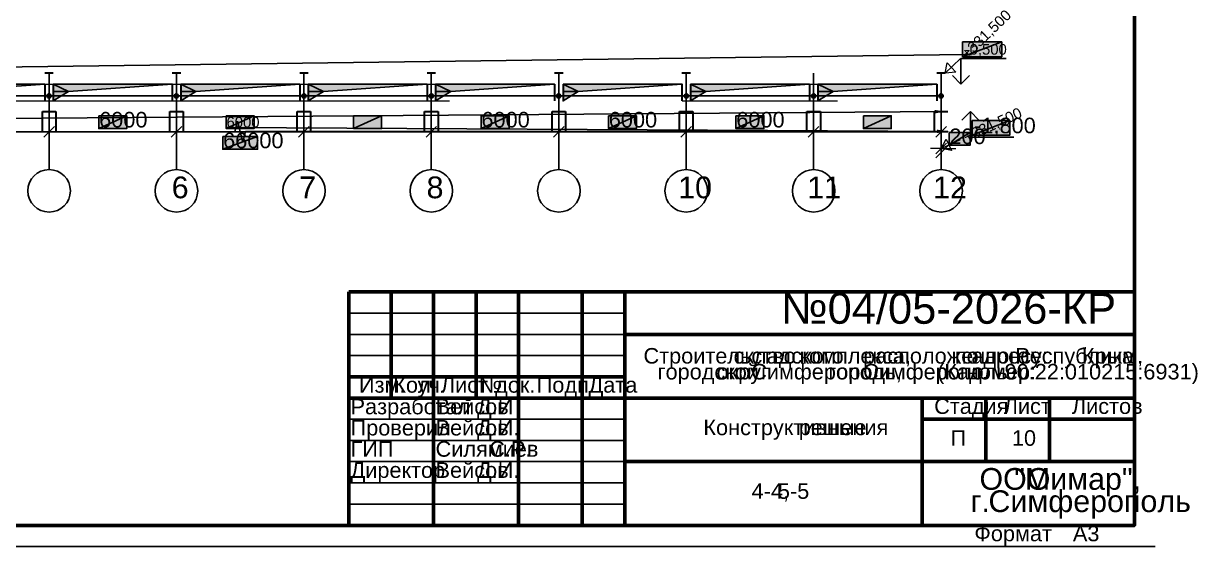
# Model space of a CAD drawing. Extents: x 8 to 21351, y 0 to 420.
# Drawn here: x 12585.3 to 12861.7, y 0.1 to 123.4 of the extents above; entities that cross this region are included whole.
import ezdxf

# ---------------------------------------------------------------- set-up
doc = ezdxf.new("R2010")
doc.units = 0
doc.linetypes.add('TEYPDFCAD_CENTER', pattern=[20, 12, -3, 2, -3])
for name, color, linetype in [('PDF_ВЫНОСКИ', 7, 'Continuous'), ('PDF_ОСИ', 7, 'Continuous'), ('PDF_ОТМЕТКИ', 7, 'Continuous'), ('TEY_REVIEW_AXIS', 7, 'Continuous'), ('TEY_REVIEW_LEADER', 7, 'Continuous')]:
    doc.layers.add(name, color=color, linetype=linetype)
doc.styles.add('TEYPDFCAD_TEXT', font='arial.ttf')
doc.dimstyles.new('TEYPDFCAD_SCALE_1', dxfattribs={"dimtxt": 2.5, "dimasz": 2.5, "dimexe": 1.25, "dimexo": 0.75, "dimtad": 1, "dimdsep": 46, "dimtxsty": 'Standard', "dimcen": 0.09, "dimadec": 0, "dimazin": 0, "dimtfac": 1, "dimtofl": 0, "dimtmove": 0, "dimatfit": 3, "dimfxl": 1, "dimarcsym": 0})

# ---------------------------------------------------------------- blocks, each defined once
blk = doc.blocks.new('TEY_AXIS')
at = {"layer": 'PDF_ОСИ', "linetype": 'TEYPDFCAD_CENTER', "lineweight": 9}
blk.add_line((0, 0), (1, 0), dxfattribs=at)
blk = doc.blocks.new('TEY_LEVEL')
at = {"layer": 'PDF_ОТМЕТКИ', "lineweight": 9}
blk.add_line((0, 0), (5, 0), dxfattribs=at)
blk.add_lwpolyline([(0, 0), (2, 1.5), (2, -1.5)], close=True, dxfattribs=at)
at = {"layer": 'PDF_ОТМЕТКИ', "style": 'TEYPDFCAD_TEXT'}
blk.add_text('+331,500', height=2.5, dxfattribs=at).set_placement((6, -1.25))

msp = doc.modelspace()

# ---------------------------------------------------------------- hatches: boundary and pattern name
at = {"true_color": 0xffffff}
h = msp.add_hatch(color=0, dxfattribs=at)
h.paths.add_polyline_path([(12806.42, 119), (12815.65, 119), (12806.42, 115.51)])
h.paths.add_polyline_path([(12815.65, 119), (12806.42, 115.51), (12815.65, 115.51)])
for points in [[(12562.35, 109.09), (12590.35, 109.09), (12565.93, 107.36)], [(12592.34, 109.09), (12620.35, 109.09), (12595.94, 107.36)], [(12622.36, 109.09), (12650.36, 109.09), (12625.94, 107.36)], [(12652.35, 109.09), (12680.36, 109.09), (12655.95, 107.36)], [(12682.35, 109.09), (12710.35, 109.09), (12685.94, 107.36)], [(12712.36, 109.09), (12740.36, 109.09), (12715.94, 107.36)], [(12742.35, 109.09), (12770.36, 109.09), (12745.95, 107.36)], [(12772.37, 109.09), (12800.35, 109.09), (12775.94, 107.36)], [(12591.82, 106.09), (12591.86, 106.28), (12591.35, 106.28)], [(12621.81, 106.09), (12621.85, 106.28), (12621.34, 106.28)], [(12651.82, 106.09), (12651.84, 106.28), (12651.36, 106.28)], [(12681.82, 106.09), (12681.86, 106.28), (12681.35, 106.28)], [(12711.81, 106.09), (12711.85, 106.28), (12711.36, 106.28)], [(12741.82, 106.09), (12741.87, 106.28), (12741.36, 106.28)], [(12771.82, 106.09), (12771.86, 106.28), (12771.35, 106.28)], [(12801.83, 106.09), (12801.85, 106.28), (12801.37, 106.28)]]:
    msp.add_hatch(color=7).paths.add_polyline_path(points)
h = msp.add_hatch(color=7)
h.paths.add_polyline_path([(12592.34, 109.09), (12592.34, 107.36), (12595.94, 107.36)])
h.paths.add_polyline_path([(12592.34, 107.36), (12595.94, 107.36), (12592.34, 105.09)])
h = msp.add_hatch(color=7)
h.paths.add_polyline_path([(12622.36, 109.09), (12622.36, 107.36), (12625.94, 107.36)])
h.paths.add_polyline_path([(12622.36, 107.36), (12625.94, 107.36), (12622.36, 105.09)])
h = msp.add_hatch(color=7)
h.paths.add_polyline_path([(12652.35, 109.09), (12652.35, 107.36), (12655.95, 107.36)])
h.paths.add_polyline_path([(12652.35, 107.36), (12655.95, 107.36), (12652.35, 105.09)])
h = msp.add_hatch(color=7)
h.paths.add_polyline_path([(12682.35, 109.09), (12682.35, 107.36), (12685.94, 107.36)])
h.paths.add_polyline_path([(12682.35, 107.36), (12685.94, 107.36), (12682.35, 105.09)])
h = msp.add_hatch(color=7)
h.paths.add_polyline_path([(12712.36, 109.09), (12712.36, 107.36), (12715.94, 107.36)])
h.paths.add_polyline_path([(12712.36, 107.36), (12715.94, 107.36), (12712.36, 105.09)])
h = msp.add_hatch(color=7)
h.paths.add_polyline_path([(12742.35, 109.09), (12742.35, 107.36), (12745.95, 107.36)])
h.paths.add_polyline_path([(12742.35, 107.36), (12745.95, 107.36), (12742.35, 105.09)])
h = msp.add_hatch(color=7)
h.paths.add_polyline_path([(12772.37, 109.09), (12772.37, 107.36), (12775.94, 107.36)])
h.paths.add_polyline_path([(12772.37, 107.36), (12775.94, 107.36), (12772.37, 105.09)])
h = msp.add_hatch(color=7)
h.paths.add_polyline_path([(12590.99, 106.64), (12590.88, 106.47), (12591.35, 106.28)])
h.paths.add_polyline_path([(12590.88, 106.47), (12591.35, 106.28), (12590.84, 106.28)])
h.paths.add_polyline_path([(12591.35, 106.28), (12590.84, 106.28), (12590.88, 106.09)])
h = msp.add_hatch(color=7)
h.paths.add_polyline_path([(12590.88, 106.09), (12590.99, 105.92), (12591.35, 106.28)])
h.paths.add_polyline_path([(12590.99, 105.92), (12591.35, 106.28), (12591.16, 105.81)])
h.paths.add_polyline_path([(12591.35, 106.28), (12591.16, 105.81), (12591.35, 105.77)])
h = msp.add_hatch(color=7)
h.paths.add_polyline_path([(12591.54, 106.74), (12591.35, 106.79), (12591.35, 106.28)])
h.paths.add_polyline_path([(12591.35, 106.79), (12591.35, 106.28), (12591.16, 106.74)])
h.paths.add_polyline_path([(12591.35, 106.28), (12591.16, 106.74), (12590.99, 106.64)])
h = msp.add_hatch(color=7)
h.paths.add_polyline_path([(12591.86, 106.28), (12591.82, 106.47), (12591.35, 106.28)])
h.paths.add_polyline_path([(12591.82, 106.47), (12591.35, 106.28), (12591.71, 106.64)])
h.paths.add_polyline_path([(12591.35, 106.28), (12591.71, 106.64), (12591.54, 106.74)])
h = msp.add_hatch(color=7)
h.paths.add_polyline_path([(12591.35, 105.77), (12591.54, 105.81), (12591.35, 106.28)])
h.paths.add_polyline_path([(12591.54, 105.81), (12591.35, 106.28), (12591.71, 105.92)])
h.paths.add_polyline_path([(12591.35, 106.28), (12591.71, 105.92), (12591.82, 106.09)])
h = msp.add_hatch(color=7)
h.paths.add_polyline_path([(12621, 106.64), (12620.9, 106.47), (12621.34, 106.28)])
h.paths.add_polyline_path([(12620.9, 106.47), (12621.34, 106.28), (12620.86, 106.28)])
h.paths.add_polyline_path([(12621.34, 106.28), (12620.86, 106.28), (12620.9, 106.09)])
h = msp.add_hatch(color=7)
h.paths.add_polyline_path([(12620.9, 106.09), (12621, 105.92), (12621.34, 106.28)])
h.paths.add_polyline_path([(12621, 105.92), (12621.34, 106.28), (12621.15, 105.81)])
h.paths.add_polyline_path([(12621.34, 106.28), (12621.15, 105.81), (12621.34, 105.77)])
h = msp.add_hatch(color=7)
h.paths.add_polyline_path([(12621.53, 106.74), (12621.34, 106.79), (12621.34, 106.28)])
h.paths.add_polyline_path([(12621.34, 106.79), (12621.34, 106.28), (12621.15, 106.74)])
h.paths.add_polyline_path([(12621.34, 106.28), (12621.15, 106.74), (12621, 106.64)])
h = msp.add_hatch(color=7)
h.paths.add_polyline_path([(12621.85, 106.28), (12621.81, 106.47), (12621.34, 106.28)])
h.paths.add_polyline_path([(12621.81, 106.47), (12621.34, 106.28), (12621.7, 106.64)])
h.paths.add_polyline_path([(12621.34, 106.28), (12621.7, 106.64), (12621.53, 106.74)])
h = msp.add_hatch(color=7)
h.paths.add_polyline_path([(12621.34, 105.77), (12621.53, 105.81), (12621.34, 106.28)])
h.paths.add_polyline_path([(12621.53, 105.81), (12621.34, 106.28), (12621.7, 105.92)])
h.paths.add_polyline_path([(12621.34, 106.28), (12621.7, 105.92), (12621.81, 106.09)])
h = msp.add_hatch(color=7)
h.paths.add_polyline_path([(12651, 106.64), (12650.89, 106.47), (12651.36, 106.28)])
h.paths.add_polyline_path([(12650.89, 106.47), (12651.36, 106.28), (12650.85, 106.28)])
h.paths.add_polyline_path([(12651.36, 106.28), (12650.85, 106.28), (12650.89, 106.09)])
h = msp.add_hatch(color=7)
h.paths.add_polyline_path([(12650.89, 106.09), (12651, 105.92), (12651.36, 106.28)])
h.paths.add_polyline_path([(12651, 105.92), (12651.36, 106.28), (12651.17, 105.81)])
h.paths.add_polyline_path([(12651.36, 106.28), (12651.17, 105.81), (12651.36, 105.77)])
h = msp.add_hatch(color=7)
h.paths.add_polyline_path([(12651.55, 106.74), (12651.36, 106.79), (12651.36, 106.28)])
h.paths.add_polyline_path([(12651.36, 106.79), (12651.36, 106.28), (12651.17, 106.74)])
h.paths.add_polyline_path([(12651.36, 106.28), (12651.17, 106.74), (12651, 106.64)])
h = msp.add_hatch(color=7)
h.paths.add_polyline_path([(12651.84, 106.28), (12651.82, 106.47), (12651.36, 106.28)])
h.paths.add_polyline_path([(12651.82, 106.47), (12651.36, 106.28), (12651.7, 106.64)])
h.paths.add_polyline_path([(12651.36, 106.28), (12651.7, 106.64), (12651.55, 106.74)])
h = msp.add_hatch(color=7)
h.paths.add_polyline_path([(12651.36, 105.77), (12651.55, 105.81), (12651.36, 106.28)])
h.paths.add_polyline_path([(12651.55, 105.81), (12651.36, 106.28), (12651.7, 105.92)])
h.paths.add_polyline_path([(12651.36, 106.28), (12651.7, 105.92), (12651.82, 106.09)])
h = msp.add_hatch(color=7)
h.paths.add_polyline_path([(12680.99, 106.64), (12680.88, 106.47), (12681.35, 106.28)])
h.paths.add_polyline_path([(12680.88, 106.47), (12681.35, 106.28), (12680.86, 106.28)])
h.paths.add_polyline_path([(12681.35, 106.28), (12680.86, 106.28), (12680.88, 106.09)])
h = msp.add_hatch(color=7)
h.paths.add_polyline_path([(12680.88, 106.09), (12680.99, 105.92), (12681.35, 106.28)])
h.paths.add_polyline_path([(12680.99, 105.92), (12681.35, 106.28), (12681.16, 105.81)])
h.paths.add_polyline_path([(12681.35, 106.28), (12681.16, 105.81), (12681.35, 105.77)])
h = msp.add_hatch(color=7)
h.paths.add_polyline_path([(12681.54, 106.74), (12681.35, 106.79), (12681.35, 106.28)])
h.paths.add_polyline_path([(12681.35, 106.79), (12681.35, 106.28), (12681.16, 106.74)])
h.paths.add_polyline_path([(12681.35, 106.28), (12681.16, 106.74), (12680.99, 106.64)])
h = msp.add_hatch(color=7)
h.paths.add_polyline_path([(12681.86, 106.28), (12681.82, 106.47), (12681.35, 106.28)])
h.paths.add_polyline_path([(12681.82, 106.47), (12681.35, 106.28), (12681.71, 106.64)])
h.paths.add_polyline_path([(12681.35, 106.28), (12681.71, 106.64), (12681.54, 106.74)])
h = msp.add_hatch(color=7)
h.paths.add_polyline_path([(12681.35, 105.77), (12681.54, 105.81), (12681.35, 106.28)])
h.paths.add_polyline_path([(12681.54, 105.81), (12681.35, 106.28), (12681.71, 105.92)])
h.paths.add_polyline_path([(12681.35, 106.28), (12681.71, 105.92), (12681.82, 106.09)])
h = msp.add_hatch(color=7)
h.paths.add_polyline_path([(12711, 106.64), (12710.9, 106.47), (12711.36, 106.28)])
h.paths.add_polyline_path([(12710.9, 106.47), (12711.36, 106.28), (12710.86, 106.28)])
h.paths.add_polyline_path([(12711.36, 106.28), (12710.86, 106.28), (12710.9, 106.09)])
h = msp.add_hatch(color=7)
h.paths.add_polyline_path([(12710.9, 106.09), (12711, 105.92), (12711.36, 106.28)])
h.paths.add_polyline_path([(12711, 105.92), (12711.36, 106.28), (12711.17, 105.81)])
h.paths.add_polyline_path([(12711.36, 106.28), (12711.17, 105.81), (12711.36, 105.77)])
h = msp.add_hatch(color=7)
h.paths.add_polyline_path([(12711.56, 106.74), (12711.36, 106.79), (12711.36, 106.28)])
h.paths.add_polyline_path([(12711.36, 106.79), (12711.36, 106.28), (12711.17, 106.74)])
h.paths.add_polyline_path([(12711.36, 106.28), (12711.17, 106.74), (12711, 106.64)])
h = msp.add_hatch(color=7)
h.paths.add_polyline_path([(12711.85, 106.28), (12711.81, 106.47), (12711.36, 106.28)])
h.paths.add_polyline_path([(12711.81, 106.47), (12711.36, 106.28), (12711.7, 106.64)])
h.paths.add_polyline_path([(12711.36, 106.28), (12711.7, 106.64), (12711.56, 106.74)])
h = msp.add_hatch(color=7)
h.paths.add_polyline_path([(12711.36, 105.77), (12711.56, 105.81), (12711.36, 106.28)])
h.paths.add_polyline_path([(12711.56, 105.81), (12711.36, 106.28), (12711.7, 105.92)])
h.paths.add_polyline_path([(12711.36, 106.28), (12711.7, 105.92), (12711.81, 106.09)])
h = msp.add_hatch(color=7)
h.paths.add_polyline_path([(12741, 106.64), (12740.89, 106.47), (12741.36, 106.28)])
h.paths.add_polyline_path([(12740.89, 106.47), (12741.36, 106.28), (12740.85, 106.28)])
h.paths.add_polyline_path([(12741.36, 106.28), (12740.85, 106.28), (12740.89, 106.09)])
h = msp.add_hatch(color=7)
h.paths.add_polyline_path([(12740.89, 106.09), (12741, 105.92), (12741.36, 106.28)])
h.paths.add_polyline_path([(12741, 105.92), (12741.36, 106.28), (12741.17, 105.81)])
h.paths.add_polyline_path([(12741.36, 106.28), (12741.17, 105.81), (12741.36, 105.77)])
h = msp.add_hatch(color=7)
h.paths.add_polyline_path([(12741.55, 106.74), (12741.36, 106.79), (12741.36, 106.28)])
h.paths.add_polyline_path([(12741.36, 106.79), (12741.36, 106.28), (12741.17, 106.74)])
h.paths.add_polyline_path([(12741.36, 106.28), (12741.17, 106.74), (12741, 106.64)])
h = msp.add_hatch(color=7)
h.paths.add_polyline_path([(12741.87, 106.28), (12741.82, 106.47), (12741.36, 106.28)])
h.paths.add_polyline_path([(12741.82, 106.47), (12741.36, 106.28), (12741.72, 106.64)])
h.paths.add_polyline_path([(12741.36, 106.28), (12741.72, 106.64), (12741.55, 106.74)])
h = msp.add_hatch(color=7)
h.paths.add_polyline_path([(12741.36, 105.77), (12741.55, 105.81), (12741.36, 106.28)])
h.paths.add_polyline_path([(12741.55, 105.81), (12741.36, 106.28), (12741.72, 105.92)])
h.paths.add_polyline_path([(12741.36, 106.28), (12741.72, 105.92), (12741.82, 106.09)])
h = msp.add_hatch(color=7)
h.paths.add_polyline_path([(12771.01, 106.64), (12770.91, 106.47), (12771.35, 106.28)])
h.paths.add_polyline_path([(12770.91, 106.47), (12771.35, 106.28), (12770.86, 106.28)])
h.paths.add_polyline_path([(12771.35, 106.28), (12770.86, 106.28), (12770.91, 106.09)])
h = msp.add_hatch(color=7)
h.paths.add_polyline_path([(12770.91, 106.09), (12771.01, 105.92), (12771.35, 106.28)])
h.paths.add_polyline_path([(12771.01, 105.92), (12771.35, 106.28), (12771.16, 105.81)])
h.paths.add_polyline_path([(12771.35, 106.28), (12771.16, 105.81), (12771.35, 105.77)])
h = msp.add_hatch(color=7)
h.paths.add_polyline_path([(12771.54, 106.74), (12771.35, 106.79), (12771.35, 106.28)])
h.paths.add_polyline_path([(12771.35, 106.79), (12771.35, 106.28), (12771.16, 106.74)])
h.paths.add_polyline_path([(12771.35, 106.28), (12771.16, 106.74), (12771.01, 106.64)])
h = msp.add_hatch(color=7)
h.paths.add_polyline_path([(12771.86, 106.28), (12771.82, 106.47), (12771.35, 106.28)])
h.paths.add_polyline_path([(12771.82, 106.47), (12771.35, 106.28), (12771.71, 106.64)])
h.paths.add_polyline_path([(12771.35, 106.28), (12771.71, 106.64), (12771.54, 106.74)])
h = msp.add_hatch(color=7)
h.paths.add_polyline_path([(12771.35, 105.77), (12771.54, 105.81), (12771.35, 106.28)])
h.paths.add_polyline_path([(12771.54, 105.81), (12771.35, 106.28), (12771.71, 105.92)])
h.paths.add_polyline_path([(12771.35, 106.28), (12771.71, 105.92), (12771.82, 106.09)])
h = msp.add_hatch(color=7)
h.paths.add_polyline_path([(12801.01, 106.64), (12800.9, 106.47), (12801.37, 106.28)])
h.paths.add_polyline_path([(12800.9, 106.47), (12801.37, 106.28), (12800.86, 106.28)])
h.paths.add_polyline_path([(12801.37, 106.28), (12800.86, 106.28), (12800.9, 106.09)])
h = msp.add_hatch(color=7)
h.paths.add_polyline_path([(12800.9, 106.09), (12801.01, 105.92), (12801.37, 106.28)])
h.paths.add_polyline_path([(12801.01, 105.92), (12801.37, 106.28), (12801.17, 105.81)])
h.paths.add_polyline_path([(12801.37, 106.28), (12801.17, 105.81), (12801.37, 105.77)])
h = msp.add_hatch(color=7)
h.paths.add_polyline_path([(12801.56, 106.74), (12801.37, 106.79), (12801.37, 106.28)])
h.paths.add_polyline_path([(12801.37, 106.79), (12801.37, 106.28), (12801.17, 106.74)])
h.paths.add_polyline_path([(12801.37, 106.28), (12801.17, 106.74), (12801.01, 106.64)])
h = msp.add_hatch(color=7)
h.paths.add_polyline_path([(12801.85, 106.28), (12801.83, 106.47), (12801.37, 106.28)])
h.paths.add_polyline_path([(12801.83, 106.47), (12801.37, 106.28), (12801.7, 106.64)])
h.paths.add_polyline_path([(12801.37, 106.28), (12801.7, 106.64), (12801.56, 106.74)])
h = msp.add_hatch(color=7)
h.paths.add_polyline_path([(12801.37, 105.77), (12801.56, 105.81), (12801.37, 106.28)])
h.paths.add_polyline_path([(12801.56, 105.81), (12801.37, 106.28), (12801.7, 105.92)])
h.paths.add_polyline_path([(12801.37, 106.28), (12801.7, 105.92), (12801.83, 106.09)])
h = msp.add_hatch(color=0, dxfattribs=at)
h.paths.add_polyline_path([(12603.05, 101.6), (12603.05, 98.59), (12609.64, 101.6)])
h.paths.add_polyline_path([(12603.05, 98.59), (12609.64, 101.6), (12609.64, 98.59)])
h = msp.add_hatch(color=0, dxfattribs=at)
h.paths.add_polyline_path([(12633.07, 101.6), (12633.07, 98.59), (12639.63, 101.6)])
h.paths.add_polyline_path([(12633.07, 98.59), (12639.63, 101.6), (12639.63, 98.59)])
h = msp.add_hatch(color=0, dxfattribs=at)
h.paths.add_polyline_path([(12663.06, 101.6), (12663.06, 98.59), (12669.65, 101.6)])
h.paths.add_polyline_path([(12663.06, 98.59), (12669.65, 101.6), (12669.65, 98.59)])
h = msp.add_hatch(color=0, dxfattribs=at)
h.paths.add_polyline_path([(12693.06, 101.6), (12693.06, 98.59), (12699.64, 101.6)])
h.paths.add_polyline_path([(12693.06, 98.59), (12699.64, 101.6), (12699.64, 98.59)])
h = msp.add_hatch(color=0, dxfattribs=at)
h.paths.add_polyline_path([(12723.07, 101.6), (12723.07, 98.59), (12729.65, 101.6)])
h.paths.add_polyline_path([(12723.07, 98.59), (12729.65, 101.6), (12729.65, 98.59)])
h = msp.add_hatch(color=0, dxfattribs=at)
h.paths.add_polyline_path([(12753.06, 101.6), (12753.06, 98.59), (12759.65, 101.6)])
h.paths.add_polyline_path([(12753.06, 98.59), (12759.65, 101.6), (12759.65, 98.59)])
h = msp.add_hatch(color=0, dxfattribs=at)
h.paths.add_polyline_path([(12783.08, 101.6), (12783.08, 98.59), (12789.64, 101.6)])
h.paths.add_polyline_path([(12783.08, 98.59), (12789.64, 101.6), (12789.64, 98.59)])
h = msp.add_hatch(color=0, dxfattribs=at)
h.paths.add_polyline_path([(12808.67, 100.5), (12817.52, 100.5), (12808.67, 97.01)])
h.paths.add_polyline_path([(12817.52, 100.5), (12808.67, 97.01), (12817.52, 97.01)])
h = msp.add_hatch(color=0, dxfattribs=at)
h.paths.add_polyline_path([(12469.77, 97.77), (12635.1, 97.79), (12469.77, 97.83)])
h.paths.add_polyline_path([(12635.1, 97.79), (12469.77, 97.83), (12635.1, 97.87)])
for points in [[(12802.93, 97.92), (12637.6, 97.87), (12802.93, 97.83)], [(12637.6, 97.87), (12637.6, 97.79), (12802.93, 97.83)]]:
    msp.add_hatch(color=0, dxfattribs=at).paths.add_polyline_path(points)
h = msp.add_hatch(color=0, dxfattribs=at)
h.paths.add_polyline_path([(12803.25, 97.68), (12803.25, 94.7), (12808.22, 97.68)])
h.paths.add_polyline_path([(12803.25, 94.7), (12808.22, 97.68), (12808.22, 94.7)])
h = msp.add_hatch(color=0, dxfattribs=at)
h.paths.add_polyline_path([(12632.26, 96.71), (12632.26, 93.7), (12640.44, 96.71)])
h.paths.add_polyline_path([(12632.26, 93.7), (12640.44, 96.71), (12640.44, 93.7)])

# ---------------------------------------------------------------- linework, layer by layer
at = {"color": 0, "lineweight": 0, "true_color": 0xffffff}
for p, q in [((12806.42, 115.51), (12815.65, 115.51)), ((12635.1, 97.79), (12635.74, 100.31)), ((12635.74, 100.37), (12636.99, 95.38)), ((12636.99, 95.29), (12637.6, 97.79)), ((12808.67, 97.01), (12817.52, 97.01))]:
    msp.add_line(p, q, dxfattribs=at)
at = {"lineweight": 30}
for p, q in [((12592.34, 111.61), (12590.35, 111.61)), ((12622.36, 111.61), (12620.35, 111.61)), ((12652.35, 111.61), (12650.36, 111.61)), ((12682.35, 111.61), (12680.36, 111.61)), ((12712.36, 111.61), (12710.35, 111.61)), ((12742.35, 111.61), (12740.36, 111.61)), ((12802.36, 111.61), (12800.35, 111.61))]:
    msp.add_line(p, q, dxfattribs=at)
at = {"lineweight": 25}
for p, q in [((12591.35, 111.61), (12591.35, 93.92)), ((12621.34, 111.61), (12621.34, 93.92)), ((12651.36, 111.61), (12651.36, 93.92)), ((12681.35, 111.61), (12681.35, 93.92)), ((12711.36, 111.61), (12711.36, 93.92)), ((12741.36, 111.61), (12741.36, 93.92)), ((12771.35, 111.61), (12771.35, 93.92)), ((12591.35, 93.92), (12591.35, 88.92)), ((12621.34, 93.92), (12621.34, 88.92)), ((12651.36, 93.92), (12651.36, 88.92)), ((12681.35, 93.92), (12681.35, 88.92)), ((12711.36, 93.92), (12711.36, 88.92)), ((12741.36, 93.92), (12741.36, 88.92)), ((12771.35, 93.92), (12771.35, 88.92)), ((12801.37, 93.92), (12801.37, 88.92))]:
    msp.add_line(p, q, dxfattribs=at)
at = {"color": 7, "lineweight": 25}
for p, q in [((12804.03, 111.1), (12806.02, 109.09)), ((12806.02, 109.09), (12808.03, 111.1)), ((12808.27, 102.59), (12806.25, 100.61)), ((12810.26, 100.61), (12808.27, 102.59)), ((12635.74, 100.37), (12635.1, 97.87)), ((12636.99, 95.38), (12635.74, 100.37)), ((12637.6, 97.87), (12636.99, 95.38))]:
    msp.add_line(p, q, dxfattribs=at)
at = {"color": 7, "lineweight": 30}
for p, q in [((12589.78, 102.59), (12592.92, 102.59)), ((12592.92, 102.59), (12592.92, 97.92)), ((12619.78, 102.59), (12622.93, 102.59)), ((12622.93, 102.59), (12622.93, 97.92)), ((12649.77, 102.59), (12652.92, 102.59)), ((12652.92, 102.59), (12652.92, 97.92)), ((12679.78, 102.59), (12682.94, 102.59)), ((12682.94, 102.59), (12682.94, 97.92)), ((12709.78, 102.59), (12712.93, 102.59)), ((12712.93, 102.59), (12712.93, 97.92)), ((12739.79, 102.59), (12742.92, 102.59)), ((12742.92, 102.59), (12742.92, 97.92)), ((12769.78, 102.59), (12772.94, 102.59)), ((12772.94, 102.59), (12772.94, 97.92)), ((12799.78, 97.92), (12799.78, 102.59)), ((12799.78, 102.59), (12802.93, 102.59))]:
    msp.add_line(p, q, dxfattribs=at)
at = {"color": 7, "lineweight": 5}
for p, q in [((12591.35, 98.47), (12591.35, 99.84)), ((12591.35, 98.47), (12591.35, 99.84)), ((12621.34, 98.47), (12621.34, 99.84)), ((12621.34, 98.47), (12621.34, 99.84)), ((12651.36, 98.47), (12651.36, 99.84)), ((12651.36, 98.47), (12651.36, 99.84)), ((12681.35, 98.47), (12681.35, 99.84)), ((12681.35, 98.47), (12681.35, 99.84)), ((12711.36, 98.47), (12711.36, 99.84)), ((12711.36, 98.47), (12711.36, 99.84)), ((12741.36, 98.47), (12741.36, 99.84)), ((12741.36, 98.47), (12741.36, 99.84)), ((12771.35, 98.47), (12771.35, 99.84)), ((12771.35, 98.47), (12771.35, 99.84)), ((12590.1, 96.58), (12592.6, 99.08)), ((12592.6, 99.08), (12590.1, 96.58)), ((12620.09, 96.58), (12622.59, 99.08)), ((12622.59, 99.08), (12620.09, 96.58)), ((12650.11, 96.58), (12652.61, 99.08)), ((12652.61, 99.08), (12650.11, 96.58)), ((12680.1, 96.58), (12682.6, 99.08)), ((12682.6, 99.08), (12680.1, 96.58)), ((12710.09, 96.58), (12712.61, 99.08)), ((12712.61, 99.08), (12710.09, 96.58)), ((12740.11, 96.58), (12742.61, 99.08)), ((12742.61, 99.08), (12740.11, 96.58)), ((12770.1, 96.58), (12772.6, 99.08)), ((12772.6, 99.08), (12770.1, 96.58)), ((12800.12, 96.58), (12802.61, 99.08)), ((12801.37, 98.74), (12801.37, 91.93)), ((12801.37, 97.22), (12801.37, 95.84)), ((12800.12, 92.67), (12802.61, 95.17)), ((12800.12, 91.69), (12802.61, 94.19)), ((12803.61, 95.17), (12801.11, 92.67)), ((12801.37, 93.92), (12798.87, 93.92)), ((12801.37, 93.92), (12802.36, 93.92)), ((12801.37, 93.3), (12801.37, 90.95)), ((12802.36, 93.92), (12804.86, 93.92))]:
    msp.add_line(p, q, dxfattribs=at)
at = {"color": 0, "true_color": 0xffffff}
for points in [[(12806.42, 119), (12815.65, 119), (12806.42, 115.51)], [(12815.65, 119), (12806.42, 115.51), (12815.65, 115.51)], [(12603.05, 101.6), (12603.05, 98.59), (12609.64, 101.6)], [(12603.05, 98.59), (12609.64, 101.6), (12609.64, 98.59)], [(12633.07, 101.6), (12633.07, 98.59), (12639.63, 101.6)], [(12633.07, 98.59), (12639.63, 101.6), (12639.63, 98.59)], [(12663.06, 101.6), (12663.06, 98.59), (12669.65, 101.6)], [(12663.06, 98.59), (12669.65, 101.6), (12669.65, 98.59)], [(12693.06, 101.6), (12693.06, 98.59), (12699.64, 101.6)], [(12693.06, 98.59), (12699.64, 101.6), (12699.64, 98.59)], [(12723.07, 101.6), (12723.07, 98.59), (12729.65, 101.6)], [(12723.07, 98.59), (12729.65, 101.6), (12729.65, 98.59)], [(12753.06, 101.6), (12753.06, 98.59), (12759.65, 101.6)], [(12753.06, 98.59), (12759.65, 101.6), (12759.65, 98.59)], [(12783.08, 101.6), (12783.08, 98.59), (12789.64, 101.6)], [(12783.08, 98.59), (12789.64, 101.6), (12789.64, 98.59)], [(12808.67, 100.5), (12817.52, 100.5), (12808.67, 97.01)], [(12817.52, 100.5), (12808.67, 97.01), (12817.52, 97.01)], [(12635.1, 97.79), (12469.77, 97.83), (12635.1, 97.87)], [(12469.77, 97.77), (12635.1, 97.79), (12469.77, 97.83)], [(12802.93, 97.92), (12637.6, 97.87), (12802.93, 97.83)], [(12637.6, 97.87), (12637.6, 97.79), (12802.93, 97.83)], [(12803.25, 97.68), (12803.25, 94.7), (12808.22, 97.68)], [(12803.25, 94.7), (12808.22, 97.68), (12808.22, 94.7)], [(12632.26, 96.71), (12632.26, 93.7), (12640.44, 96.71)], [(12632.26, 93.7), (12640.44, 96.71), (12640.44, 93.7)]]:
    msp.add_lwpolyline(points, close=True, dxfattribs=at)
at = {"color": 7}
for points in [[(12562.35, 109.09), (12590.35, 109.09), (12565.93, 107.36)], [(12592.34, 109.09), (12592.34, 107.36), (12595.94, 107.36)], [(12592.34, 109.09), (12620.35, 109.09), (12595.94, 107.36)], [(12622.36, 109.09), (12622.36, 107.36), (12625.94, 107.36)], [(12622.36, 109.09), (12650.36, 109.09), (12625.94, 107.36)], [(12652.35, 109.09), (12652.35, 107.36), (12655.95, 107.36)], [(12652.35, 109.09), (12680.36, 109.09), (12655.95, 107.36)], [(12682.35, 109.09), (12682.35, 107.36), (12685.94, 107.36)], [(12682.35, 109.09), (12710.35, 109.09), (12685.94, 107.36)], [(12712.36, 109.09), (12712.36, 107.36), (12715.94, 107.36)], [(12712.36, 109.09), (12740.36, 109.09), (12715.94, 107.36)], [(12742.35, 109.09), (12742.35, 107.36), (12745.95, 107.36)], [(12742.35, 109.09), (12770.36, 109.09), (12745.95, 107.36)], [(12772.37, 109.09), (12772.37, 107.36), (12775.94, 107.36)], [(12772.37, 109.09), (12800.35, 109.09), (12775.94, 107.36)], [(12590.88, 106.47), (12591.35, 106.28), (12590.84, 106.28)], [(12591.35, 106.28), (12590.84, 106.28), (12590.88, 106.09)], [(12590.99, 106.64), (12590.88, 106.47), (12591.35, 106.28)], [(12590.88, 106.09), (12590.99, 105.92), (12591.35, 106.28)], [(12591.35, 106.28), (12591.16, 106.74), (12590.99, 106.64)], [(12590.99, 105.92), (12591.35, 106.28), (12591.16, 105.81)], [(12591.35, 106.79), (12591.35, 106.28), (12591.16, 106.74)], [(12591.35, 106.28), (12591.16, 105.81), (12591.35, 105.77)], [(12591.54, 106.74), (12591.35, 106.79), (12591.35, 106.28)], [(12591.35, 106.28), (12591.71, 106.64), (12591.54, 106.74)], [(12591.82, 106.47), (12591.35, 106.28), (12591.71, 106.64)], [(12591.86, 106.28), (12591.82, 106.47), (12591.35, 106.28)], [(12591.35, 105.77), (12591.54, 105.81), (12591.35, 106.28)], [(12591.54, 105.81), (12591.35, 106.28), (12591.71, 105.92)], [(12591.35, 106.28), (12591.71, 105.92), (12591.82, 106.09)], [(12591.82, 106.09), (12591.86, 106.28), (12591.35, 106.28)], [(12592.34, 107.36), (12595.94, 107.36), (12592.34, 105.09)], [(12620.9, 106.47), (12621.34, 106.28), (12620.86, 106.28)], [(12621.34, 106.28), (12620.86, 106.28), (12620.9, 106.09)], [(12621, 106.64), (12620.9, 106.47), (12621.34, 106.28)], [(12620.9, 106.09), (12621, 105.92), (12621.34, 106.28)], [(12621.34, 106.28), (12621.15, 106.74), (12621, 106.64)], [(12621, 105.92), (12621.34, 106.28), (12621.15, 105.81)], [(12621.34, 106.79), (12621.34, 106.28), (12621.15, 106.74)], [(12621.34, 106.28), (12621.15, 105.81), (12621.34, 105.77)], [(12621.53, 106.74), (12621.34, 106.79), (12621.34, 106.28)], [(12621.34, 106.28), (12621.7, 106.64), (12621.53, 106.74)], [(12621.81, 106.47), (12621.34, 106.28), (12621.7, 106.64)], [(12621.85, 106.28), (12621.81, 106.47), (12621.34, 106.28)], [(12621.34, 105.77), (12621.53, 105.81), (12621.34, 106.28)], [(12621.53, 105.81), (12621.34, 106.28), (12621.7, 105.92)], [(12621.34, 106.28), (12621.7, 105.92), (12621.81, 106.09)], [(12621.81, 106.09), (12621.85, 106.28), (12621.34, 106.28)], [(12622.36, 107.36), (12625.94, 107.36), (12622.36, 105.09)], [(12650.89, 106.47), (12651.36, 106.28), (12650.85, 106.28)], [(12651.36, 106.28), (12650.85, 106.28), (12650.89, 106.09)], [(12651, 106.64), (12650.89, 106.47), (12651.36, 106.28)], [(12650.89, 106.09), (12651, 105.92), (12651.36, 106.28)], [(12651.36, 106.28), (12651.17, 106.74), (12651, 106.64)], [(12651, 105.92), (12651.36, 106.28), (12651.17, 105.81)], [(12651.36, 106.79), (12651.36, 106.28), (12651.17, 106.74)], [(12651.36, 106.28), (12651.17, 105.81), (12651.36, 105.77)], [(12651.55, 106.74), (12651.36, 106.79), (12651.36, 106.28)], [(12651.36, 106.28), (12651.7, 106.64), (12651.55, 106.74)], [(12651.82, 106.47), (12651.36, 106.28), (12651.7, 106.64)], [(12651.84, 106.28), (12651.82, 106.47), (12651.36, 106.28)], [(12651.36, 105.77), (12651.55, 105.81), (12651.36, 106.28)], [(12651.55, 105.81), (12651.36, 106.28), (12651.7, 105.92)], [(12651.36, 106.28), (12651.7, 105.92), (12651.82, 106.09)], [(12651.82, 106.09), (12651.84, 106.28), (12651.36, 106.28)], [(12652.35, 107.36), (12655.95, 107.36), (12652.35, 105.09)], [(12680.88, 106.47), (12681.35, 106.28), (12680.86, 106.28)], [(12681.35, 106.28), (12680.86, 106.28), (12680.88, 106.09)], [(12680.99, 106.64), (12680.88, 106.47), (12681.35, 106.28)], [(12680.88, 106.09), (12680.99, 105.92), (12681.35, 106.28)], [(12681.35, 106.28), (12681.16, 106.74), (12680.99, 106.64)], [(12680.99, 105.92), (12681.35, 106.28), (12681.16, 105.81)], [(12681.35, 106.79), (12681.35, 106.28), (12681.16, 106.74)], [(12681.35, 106.28), (12681.16, 105.81), (12681.35, 105.77)], [(12681.54, 106.74), (12681.35, 106.79), (12681.35, 106.28)], [(12681.35, 106.28), (12681.71, 106.64), (12681.54, 106.74)], [(12681.82, 106.47), (12681.35, 106.28), (12681.71, 106.64)], [(12681.86, 106.28), (12681.82, 106.47), (12681.35, 106.28)], [(12681.35, 105.77), (12681.54, 105.81), (12681.35, 106.28)], [(12681.54, 105.81), (12681.35, 106.28), (12681.71, 105.92)], [(12681.35, 106.28), (12681.71, 105.92), (12681.82, 106.09)], [(12681.82, 106.09), (12681.86, 106.28), (12681.35, 106.28)], [(12682.35, 107.36), (12685.94, 107.36), (12682.35, 105.09)], [(12710.9, 106.47), (12711.36, 106.28), (12710.86, 106.28)], [(12711.36, 106.28), (12710.86, 106.28), (12710.9, 106.09)], [(12711, 106.64), (12710.9, 106.47), (12711.36, 106.28)], [(12710.9, 106.09), (12711, 105.92), (12711.36, 106.28)], [(12711.36, 106.28), (12711.17, 106.74), (12711, 106.64)], [(12711, 105.92), (12711.36, 106.28), (12711.17, 105.81)], [(12711.36, 106.79), (12711.36, 106.28), (12711.17, 106.74)], [(12711.36, 106.28), (12711.17, 105.81), (12711.36, 105.77)], [(12711.56, 106.74), (12711.36, 106.79), (12711.36, 106.28)], [(12711.36, 106.28), (12711.7, 106.64), (12711.56, 106.74)], [(12711.81, 106.47), (12711.36, 106.28), (12711.7, 106.64)], [(12711.85, 106.28), (12711.81, 106.47), (12711.36, 106.28)], [(12711.36, 105.77), (12711.56, 105.81), (12711.36, 106.28)], [(12711.56, 105.81), (12711.36, 106.28), (12711.7, 105.92)], [(12711.36, 106.28), (12711.7, 105.92), (12711.81, 106.09)], [(12711.81, 106.09), (12711.85, 106.28), (12711.36, 106.28)], [(12712.36, 107.36), (12715.94, 107.36), (12712.36, 105.09)], [(12740.89, 106.47), (12741.36, 106.28), (12740.85, 106.28)], [(12741.36, 106.28), (12740.85, 106.28), (12740.89, 106.09)], [(12741, 106.64), (12740.89, 106.47), (12741.36, 106.28)], [(12740.89, 106.09), (12741, 105.92), (12741.36, 106.28)], [(12741.36, 106.28), (12741.17, 106.74), (12741, 106.64)], [(12741, 105.92), (12741.36, 106.28), (12741.17, 105.81)], [(12741.36, 106.79), (12741.36, 106.28), (12741.17, 106.74)], [(12741.36, 106.28), (12741.17, 105.81), (12741.36, 105.77)], [(12741.55, 106.74), (12741.36, 106.79), (12741.36, 106.28)], [(12741.36, 106.28), (12741.72, 106.64), (12741.55, 106.74)], [(12741.82, 106.47), (12741.36, 106.28), (12741.72, 106.64)], [(12741.87, 106.28), (12741.82, 106.47), (12741.36, 106.28)], [(12741.36, 105.77), (12741.55, 105.81), (12741.36, 106.28)], [(12741.55, 105.81), (12741.36, 106.28), (12741.72, 105.92)], [(12741.36, 106.28), (12741.72, 105.92), (12741.82, 106.09)], [(12741.82, 106.09), (12741.87, 106.28), (12741.36, 106.28)], [(12742.35, 107.36), (12745.95, 107.36), (12742.35, 105.09)], [(12770.91, 106.47), (12771.35, 106.28), (12770.86, 106.28)], [(12771.35, 106.28), (12770.86, 106.28), (12770.91, 106.09)], [(12771.01, 106.64), (12770.91, 106.47), (12771.35, 106.28)], [(12770.91, 106.09), (12771.01, 105.92), (12771.35, 106.28)], [(12771.35, 106.28), (12771.16, 106.74), (12771.01, 106.64)], [(12771.01, 105.92), (12771.35, 106.28), (12771.16, 105.81)], [(12771.35, 106.79), (12771.35, 106.28), (12771.16, 106.74)], [(12771.35, 106.28), (12771.16, 105.81), (12771.35, 105.77)], [(12771.54, 106.74), (12771.35, 106.79), (12771.35, 106.28)], [(12771.35, 106.28), (12771.71, 106.64), (12771.54, 106.74)], [(12771.82, 106.47), (12771.35, 106.28), (12771.71, 106.64)], [(12771.86, 106.28), (12771.82, 106.47), (12771.35, 106.28)], [(12771.35, 105.77), (12771.54, 105.81), (12771.35, 106.28)], [(12771.54, 105.81), (12771.35, 106.28), (12771.71, 105.92)], [(12771.35, 106.28), (12771.71, 105.92), (12771.82, 106.09)], [(12771.82, 106.09), (12771.86, 106.28), (12771.35, 106.28)], [(12772.37, 107.36), (12775.94, 107.36), (12772.37, 105.09)], [(12800.9, 106.47), (12801.37, 106.28), (12800.86, 106.28)], [(12801.37, 106.28), (12800.86, 106.28), (12800.9, 106.09)], [(12801.01, 106.64), (12800.9, 106.47), (12801.37, 106.28)], [(12800.9, 106.09), (12801.01, 105.92), (12801.37, 106.28)], [(12801.37, 106.28), (12801.17, 106.74), (12801.01, 106.64)], [(12801.01, 105.92), (12801.37, 106.28), (12801.17, 105.81)], [(12801.37, 106.79), (12801.37, 106.28), (12801.17, 106.74)], [(12801.37, 106.28), (12801.17, 105.81), (12801.37, 105.77)], [(12801.56, 106.74), (12801.37, 106.79), (12801.37, 106.28)], [(12801.37, 106.28), (12801.7, 106.64), (12801.56, 106.74)], [(12801.83, 106.47), (12801.37, 106.28), (12801.7, 106.64)], [(12801.85, 106.28), (12801.83, 106.47), (12801.37, 106.28)], [(12801.37, 105.77), (12801.56, 105.81), (12801.37, 106.28)], [(12801.56, 105.81), (12801.37, 106.28), (12801.7, 105.92)], [(12801.37, 106.28), (12801.7, 105.92), (12801.83, 106.09)], [(12801.83, 106.09), (12801.85, 106.28), (12801.37, 106.28)]]:
    msp.add_lwpolyline(points, close=True, dxfattribs=at)
at = {"lineweight": 25}
for centre in [(12591.36, 83.92), (12621.35, 83.92), (12651.37, 83.92), (12681.36, 83.92), (12711.38, 83.92), (12741.37, 83.92), (12771.36, 83.92), (12801.38, 83.92)]:
    msp.add_circle(centre, 5.01, dxfattribs=at)
at = {"layer": 'TEY_REVIEW_AXIS', "color": 7, "lineweight": 5}
for p, q in [((12565.93, 107.36), (12590.35, 109.09)), ((12595.94, 107.36), (12620.35, 109.09)), ((12625.94, 107.36), (12650.36, 109.09)), ((12655.95, 107.36), (12680.36, 109.09)), ((12685.94, 107.36), (12710.35, 109.09)), ((12715.94, 107.36), (12740.36, 109.09)), ((12745.95, 107.36), (12770.36, 109.09)), ((12775.94, 107.36), (12800.35, 109.09)), ((12559.35, 97.83), (12593.34, 97.83)), ((12589.34, 97.83), (12623.35, 97.83)), ((12619.35, 97.83), (12653.35, 97.83)), ((12649.35, 97.83), (12683.36, 97.83)), ((12679.36, 97.83), (12713.35, 97.83)), ((12709.35, 97.83), (12743.35, 97.83)), ((12739.35, 97.83), (12773.36, 97.83))]:
    msp.add_line(p, q, dxfattribs=at)
at = {"layer": 'TEY_REVIEW_AXIS', "color": 7, "lineweight": 25}
for p in [(12801.37, 106.28), (12771.35, 106.28), (12741.36, 106.28), (12711.36, 106.28), (12681.35, 106.28), (12651.36, 106.28), (12621.34, 106.28), (12591.35, 106.28)]:
    msp.add_line(p, (12466.32, 106.28), dxfattribs=at)
at = {"layer": 'TEY_REVIEW_AXIS', "lineweight": 60}
for p, q in [((12661.9, 60.11), (12846.89, 60.11)), ((12661.9, 5.1), (12661.9, 60.11)), ((12671.89, 60.11), (12671.89, 35.09)), ((12681.9, 60.11), (12681.9, 5.1)), ((12691.89, 60.11), (12691.89, 35.09)), ((12701.9, 60.11), (12701.9, 5.1)), ((12716.89, 60.11), (12716.89, 5.1)), ((12726.9, 5.1), (12726.9, 60.11)), ((12846.89, 5.1), (12846.89, 60.11)), ((12726.9, 50.1), (12846.89, 50.1)), ((12661.9, 40.11), (12726.9, 40.11)), ((12661.9, 35.09), (12846.89, 35.09)), ((12796.9, 35.09), (12796.9, 5.1)), ((12796.9, 30.1), (12846.89, 30.1)), ((12726.9, 20.11), (12846.89, 20.11)), ((12661.9, 5.1), (12846.89, 5.1))]:
    msp.add_line(p, q, dxfattribs=at)
at = {"layer": 'TEY_REVIEW_AXIS', "lineweight": 25}
for p, q in [((12661.9, 55.1), (12726.9, 55.1)), ((12661.9, 50.1), (12726.9, 50.1)), ((12661.9, 45.11), (12726.9, 45.11)), ((12661.9, 30.1), (12726.9, 30.1)), ((12661.9, 25.1), (12726.9, 25.1)), ((12661.9, 20.11), (12726.9, 20.11)), ((12661.9, 15.11), (12726.9, 15.11)), ((12661.9, 10.1), (12726.9, 10.1)), ((12851.78, 0.11), (12431.9, 0.11))]:
    msp.add_line(p, q, dxfattribs=at)
at = {"layer": 'TEY_REVIEW_AXIS', "lineweight": 60}
msp.add_lwpolyline([(12451.9, 5.1), (12846.89, 5.1), (12846.89, 292.1), (12451.9, 292.1)], close=True, dxfattribs=at)
at = {"layer": 'TEY_REVIEW_LEADER', "color": 7, "lineweight": 25}
for p, q in [((12806.02, 109.09), (12806.02, 115.1)), ((12806.02, 115.1), (12816.65, 115.1)), ((12808.27, 102.59), (12808.27, 96.6)), ((12808.27, 96.6), (12818.53, 96.6))]:
    msp.add_line(p, q, dxfattribs=at)
at = {"layer": 'TEY_REVIEW_LEADER', "lineweight": 25}
msp.add_line((12801.37, 111.61), (12801.37, 93.92), dxfattribs=at)
at = {"layer": 'TEY_REVIEW_LEADER', "color": 7, "lineweight": 30}
for p, q in [((12590.35, 109.09), (12590.35, 105.09)), ((12592.34, 109.09), (12592.34, 105.09)), ((12620.35, 109.09), (12620.35, 105.09)), ((12622.36, 109.09), (12622.36, 105.09)), ((12650.36, 109.09), (12650.36, 105.09)), ((12652.35, 109.09), (12652.35, 105.09)), ((12680.36, 109.09), (12680.36, 105.09)), ((12682.35, 109.09), (12682.35, 105.09)), ((12710.35, 109.09), (12710.35, 105.09)), ((12712.36, 109.09), (12712.36, 105.09)), ((12740.36, 109.09), (12740.36, 105.09)), ((12742.35, 109.09), (12742.35, 105.09)), ((12770.36, 109.09), (12770.36, 105.09)), ((12772.37, 109.09), (12772.37, 105.09)), ((12800.35, 109.09), (12800.35, 105.09)), ((12589.78, 97.92), (12589.78, 102.59)), ((12619.78, 97.92), (12619.78, 102.59)), ((12649.77, 97.92), (12649.77, 102.59)), ((12679.78, 97.92), (12679.78, 102.59)), ((12709.78, 97.92), (12709.78, 102.59)), ((12739.79, 97.92), (12739.79, 102.59)), ((12769.78, 97.92), (12769.78, 102.59))]:
    msp.add_line(p, q, dxfattribs=at)
at = {"layer": 'TEY_REVIEW_LEADER', "color": 7, "lineweight": 5}
for p, q in [((12592.34, 105.09), (12595.94, 107.36)), ((12622.36, 105.09), (12625.94, 107.36)), ((12652.35, 105.09), (12655.95, 107.36)), ((12682.35, 105.09), (12685.94, 107.36)), ((12712.36, 105.09), (12715.94, 107.36)), ((12742.35, 105.09), (12745.95, 107.36)), ((12772.37, 105.09), (12775.94, 107.36))]:
    msp.add_line(p, q, dxfattribs=at)
at = {"layer": 'TEY_REVIEW_LEADER', "lineweight": 60}
for p, q in [((12811.89, 35.09), (12811.89, 20.11)), ((12826.89, 35.09), (12826.89, 20.11))]:
    msp.add_line(p, q, dxfattribs=at)

# ---------------------------------------------------------------- block references
at = {"layer": 'PDF_ОСИ'}
for p, xscale in [((12472.35, 109.09), 335.1741666666667), ((12466.28, 105.09), 334.0735)]:
    msp.add_blockref('TEY_AXIS', p, dxfattribs=dict(at, xscale=xscale))
for p, xscale, rotation in [((12468.27, 97.83), 336.1690106590119, 0.0146705359777128), ((12469.77, 97.92), 338.4550268431965, -0.01467053597771309)]:
    msp.add_blockref('TEY_AXIS', p, dxfattribs=dict(at, xscale=xscale, rotation=rotation))
at = {"layer": 'PDF_ОТМЕТКИ'}
for p, rotation in [((12802.36, 111.61), 43.91907581333935), ((12801.37, 93.92), 24.66643880641925)]:
    msp.add_blockref('TEY_LEVEL', p, dxfattribs=dict(at, rotation=rotation))

# ---------------------------------------------------------------- texts
at = {"color": 7, "style": 'TEYPDFCAD_TEXT'}
for s, height, p in [('6', 5.13, (12620.22, 82.17)), ('7', 5.13, (12650.24, 82.17)), ('8', 5.13, (12680.23, 82.17)), ('10', 5.126, (12739.47, 82.17)), ('11', 5.126, (12769.85, 82.17)), ('12', 5.126, (12799.48, 82.17)), ('№04/05-2026-КР', 7.3201, (12763.69, 52.6)), ('Республика', 3.658, (12818.81, 43.22)), ('складского', 3.658, (12752.51, 43.22)), ('комплекса,', 3.658, (12768.03, 43.22)), ('расположенного', 3.6583, (12783.01, 43.22)), ('по', 3.658, (12804.61, 43.22)), ('адресу:', 3.658, (12808.48, 43.22)), ('городской', 3.658, (12734.63, 39.48)), ('округ', 3.658, (12748.5, 39.48)), ('Симферополь,', 3.6583, (12756.66, 39.48)), ('город', 3.658, (12774.83, 39.48)), ('Симферополь', 3.6583, (12782.99, 39.48)), ('(Кад.', 3.658, (12800.44, 39.48)), ('номер:', 3.658, (12807.45, 39.48)), ('90:22:010215:6931)', 3.6583, (12816.31, 39.48)), ('уч.', 3.658, (12678.13, 36.36)), ('Лист', 3.658, (12683.59, 36.36)), ('док.', 3.658, (12696.38, 36.36)), ('Подп.', 3.658, (12706.16, 36.36)), ('Разработал', 3.658, (12662.34, 31.26)), ('Вейсов', 3.658, (12682.35, 31.26)), ('Д.И', 3.658, (12692.11, 31.26)), ('Стадия', 3.658, (12799.74, 31.35)), ('Лист', 3.658, (12816.1, 31.35)), ('Проверил', 3.658, (12662.34, 26.27)), ('Вейсов', 3.658, (12682.35, 26.27)), ('Д.И.', 3.658, (12692.11, 26.27)), ('Конструктивные', 3.6583, (12745.4, 26.35)), ('решения', 3.658, (12767.86, 26.35)), ('ГИП', 3.658, (12662.34, 21.27)), ('Силямиев', 3.658, (12682.35, 21.27)), ('С.Р.', 3.658, (12694.97, 21.27)), ('П', 3.66, (12803.59, 23.85)), ('Директор', 3.658, (12662.34, 16.28)), ('Д.И.', 3.658, (12692.11, 16.28)), ('"Мимар",', 5.122, (12818.57, 13.48)), ('4-4,', 3.658, (12756.75, 11.35)), ('5-5', 3.658, (12762.94, 11.35)), ('г.', 5.122, (12808.27, 8.23)), ('Симферополь', 5.1223, (12812.52, 8.23)), ('Формат', 3.658, (12809.2, 1.35))]:
    msp.add_text(s, height=height, dxfattribs=at).set_placement(p)
at = {"layer": 'PDF_ВЫНОСКИ', "style": 'TEYPDFCAD_TEXT'}
for s, p in [('-0,500', (12806.93, 116.01)), ('6000', (12633.13, 98.85))]:
    msp.add_text(s, height=2.5, dxfattribs=at).set_placement(p)
at = {"layer": 'TEY_REVIEW_LEADER', "color": 7, "style": 'TEYPDFCAD_TEXT'}
for s, height, p in [('6000', 3.662, (12603.14, 98.85)), ('6000', 3.662, (12693.14, 98.85)), ('6000', 3.662, (12723.13, 98.85)), ('6000', 3.662, (12753.15, 98.85)), ('-1,800', 3.662, (12809.15, 97.49)), ('66000', 3.662, (12632.33, 93.96)), ('200', 3.662, (12803.31, 94.93)), ('Строительство', 3.6583, (12731.3, 43.22)), ('Крым,', 3.658, (12834.51, 43.22)), ('Изм.', 3.658, (12664.31, 36.36)), ('Кол.', 3.658, (12672.4, 36.36)), ('№', 3.66, (12692.53, 36.36)), ('Дата', 3.658, (12718.37, 36.36)), ('Листов', 3.658, (12832.16, 31.35)), ('10', 3.658, (12818.04, 23.85)), ('Вейсов', 3.658, (12682.35, 16.28)), ('ООО', 5.122, (12810.4, 13.48)), ('A3', 3.658, (12832.4, 1.35))]:
    msp.add_text(s, height=height, dxfattribs=at).set_placement(p)

# ---------------------------------------------------------------- leaders
at = {"layer": 'PDF_ВЫНОСКИ', "lineweight": 9, "annotation_type": 0, "has_hookline": 1, "hookline_direction": 0}
for points in [[(12470.34, 111.61), (12806.93, 116.01)], [(12802.36, 102.59), (12460.31, 100.12)], [(12802.93, 97.92), (12633.13, 98.85)]]:
    msp.add_leader(points, dimstyle='TEYPDFCAD_SCALE_1', dxfattribs=at)

doc.saveas('drawing.dxf')
